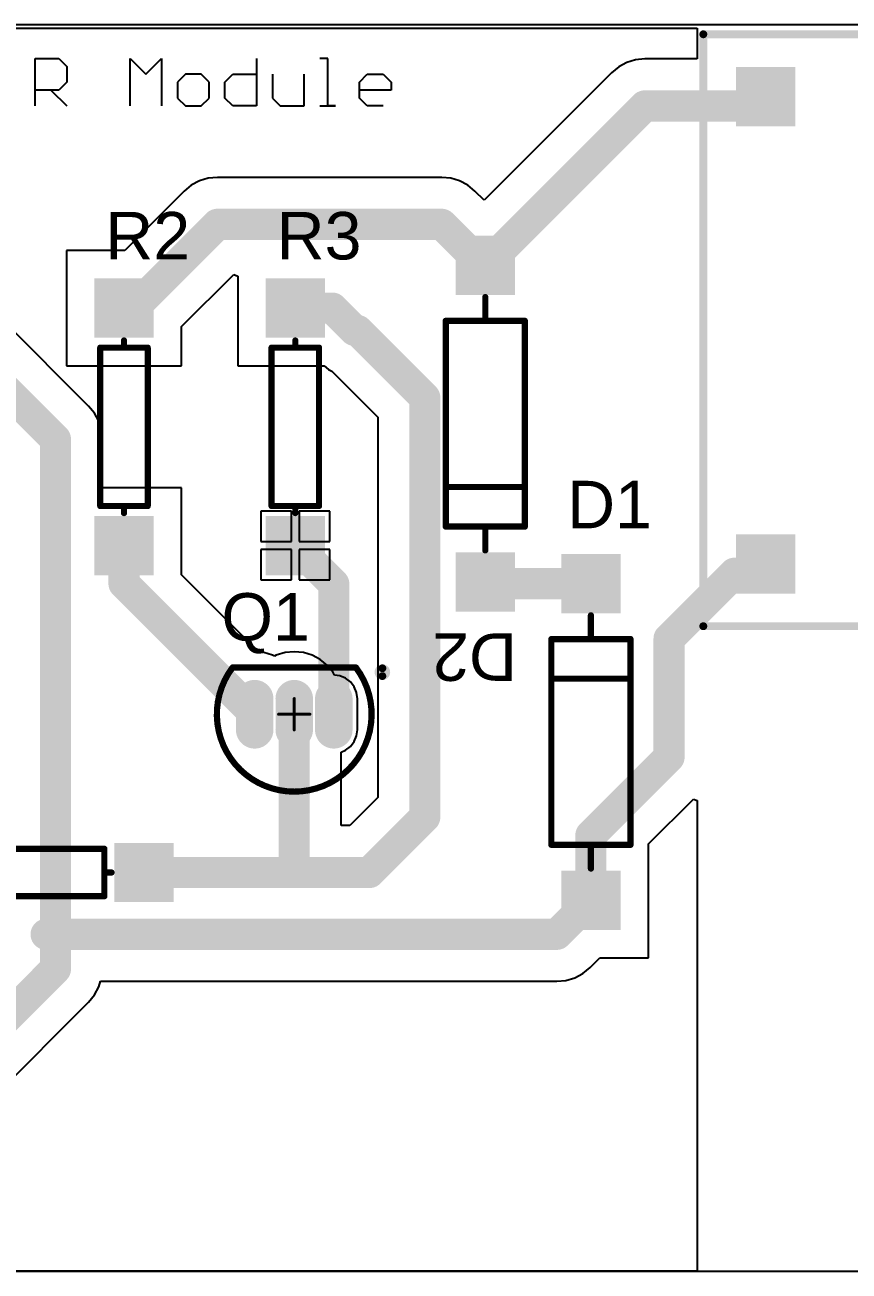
# Model space of a CAD drawing. Header units: millimetres. Extents: x 2180 to 2282, y 1158 to 1302.
# Drawn here: x 2203.72 to 2230.18, y 1199.66 to 1239.66 of the extents above; entities that cross this region are included whole.
import ezdxf

# ---------------------------------------------------------------- set-up
doc = ezdxf.new("R2010")
doc.units = ezdxf.units.MM
for name, color, linetype in [('BottomLayer', 5, 'Continuous'), ('BottomSolder', 6, 'Continuous'), ('Mechanical13', 56, 'Continuous'), ('Mechanical15', 56, 'Continuous'), ('MultiLayer', 9, 'Continuous'), ('PadHoleLayer', 156, 'Continuous'), ('TopLayer', 1, 'Continuous'), ('TopOverlay', 40, 'Continuous'), ('TopSolder', 216, 'Continuous')]:
    doc.layers.add(name, color=color, linetype=linetype)
doc.styles.get("Standard").update_dxf_attribs({"font": 'arial.ttf'})

# ---------------------------------------------------------------- blocks, each defined once
blk = doc.blocks.new('DIODE_0_4_1')
at = {"layer": 'BottomLayer'}
for points in [[(-5.93, -0.85), (-4.23, -0.85), (-5.93, 0.85), (-4.23, 0.85)], [(4.23, -0.85), (5.93, -0.85), (4.23, 0.85), (5.93, 0.85)]]:
    blk.add_solid(points, dxfattribs=at)
at = {"layer": 'BottomSolder'}
for points in [[(-6.032, -0.952), (-4.128, -0.952), (-6.032, 0.952), (-4.128, 0.952)], [(4.128, -0.952), (6.032, -0.952), (4.128, 0.952), (6.032, 0.952)]]:
    blk.add_solid(points, dxfattribs=at)
at = {"layer": 'MultiLayer'}
for points in [[(-5.93, -0.85), (-4.23, -0.85), (-5.93, 0.85), (-4.23, 0.85)], [(4.23, -0.85), (5.93, -0.85), (4.23, 0.85), (5.93, 0.85)]]:
    blk.add_solid(points, dxfattribs=at)
at = {"layer": 'PadHoleLayer', "const_width": 0.6}
for points in [[(-5.38, 0, 1), (-4.78, 0, 1)], [(4.78, 0, 1), (5.38, 0, 1)]]:
    blk.add_lwpolyline(points, format="xyb", close=True, dxfattribs=at)
at = {"layer": 'TopLayer'}
for points in [[(-5.93, -0.85), (-4.23, -0.85), (-5.93, 0.85), (-4.23, 0.85)], [(4.23, -0.85), (5.93, -0.85), (4.23, 0.85), (5.93, 0.85)]]:
    blk.add_solid(points, dxfattribs=at)
at = {"layer": 'TopOverlay', "const_width": 0.2}
for points in [[(-3.302, 1.27), (3.302, 1.27)], [(-3.302, 1.27), (-3.302, -1.27)], [(2.032, 1.27), (2.032, -1.27)], [(3.302, 1.27), (3.302, -1.27)], [(-4.064, 0), (-3.302, 0)], [(3.302, 0), (4.064, 0)], [(-3.302, -1.27), (3.302, -1.27)]]:
    blk.add_lwpolyline(points, dxfattribs=at)
at = {"layer": 'TopOverlay', "const_width": 0.1}
for points in [[(-3.352, 1.27, 1), (-3.252, 1.27, 1)], [(-3.352, 1.27, 1), (-3.252, 1.27, 1)], [(1.982, 1.27, 1), (2.082, 1.27, 1)], [(3.252, 1.27, 1), (3.352, 1.27, 1)], [(3.252, 1.27, 1), (3.352, 1.27, 1)], [(-4.114, 0, 1), (-4.014, 0, 1)], [(-3.352, 0, 1), (-3.252, 0, 1)], [(3.252, 0, 1), (3.352, 0, 1)], [(4.014, 0, 1), (4.114, 0, 1)], [(-3.352, -1.27, 1), (-3.252, -1.27, 1)], [(-3.352, -1.27, 1), (-3.252, -1.27, 1)], [(1.982, -1.27, 1), (2.082, -1.27, 1)], [(3.252, -1.27, 1), (3.352, -1.27, 1)], [(3.252, -1.27, 1), (3.352, -1.27, 1)]]:
    blk.add_lwpolyline(points, format="xyb", close=True, dxfattribs=at)
at = {"layer": 'TopSolder'}
for points in [[(-6.032, -0.952), (-4.128, -0.952), (-6.032, 0.952), (-4.128, 0.952)], [(4.128, -0.952), (6.032, -0.952), (4.128, 0.952), (6.032, 0.952)]]:
    blk.add_solid(points, dxfattribs=at)
blk = doc.blocks.new('DIODE_0_4_2')
at = {"layer": 'BottomLayer'}
for points in [[(-5.93, -0.85), (-4.23, -0.85), (-5.93, 0.85), (-4.23, 0.85)], [(4.23, -0.85), (5.93, -0.85), (4.23, 0.85), (5.93, 0.85)]]:
    blk.add_solid(points, dxfattribs=at)
at = {"layer": 'BottomSolder'}
for points in [[(-6.032, -0.952), (-4.128, -0.952), (-6.032, 0.952), (-4.128, 0.952)], [(4.128, -0.952), (6.032, -0.952), (4.128, 0.952), (6.032, 0.952)]]:
    blk.add_solid(points, dxfattribs=at)
at = {"layer": 'MultiLayer'}
for points in [[(-5.93, -0.85), (-4.23, -0.85), (-5.93, 0.85), (-4.23, 0.85)], [(4.23, -0.85), (5.93, -0.85), (4.23, 0.85), (5.93, 0.85)]]:
    blk.add_solid(points, dxfattribs=at)
at = {"layer": 'PadHoleLayer', "const_width": 0.6}
for points in [[(-5.38, 0, 1), (-4.78, 0, 1)], [(4.78, 0, 1), (5.38, 0, 1)]]:
    blk.add_lwpolyline(points, format="xyb", close=True, dxfattribs=at)
at = {"layer": 'TopLayer'}
for points in [[(-5.93, -0.85), (-4.23, -0.85), (-5.93, 0.85), (-4.23, 0.85)], [(4.23, -0.85), (5.93, -0.85), (4.23, 0.85), (5.93, 0.85)]]:
    blk.add_solid(points, dxfattribs=at)
at = {"layer": 'TopOverlay', "const_width": 0.2}
for points in [[(3.302, 1.27), (-3.302, 1.27)], [(-3.302, -1.27), (-3.302, 1.27)], [(2.032, -1.27), (2.032, 1.27)], [(3.302, -1.27), (3.302, 1.27)], [(-3.302, 0), (-4.064, 0)], [(4.064, 0), (3.302, 0)], [(3.302, -1.27), (-3.302, -1.27)]]:
    blk.add_lwpolyline(points, dxfattribs=at)
at = {"layer": 'TopOverlay', "const_width": 0.1}
for points in [[(-3.352, 1.27, 1), (-3.252, 1.27, 1)], [(-3.352, 1.27, 1), (-3.252, 1.27, 1)], [(1.982, 1.27, 1), (2.082, 1.27, 1)], [(3.252, 1.27, 1), (3.352, 1.27, 1)], [(3.252, 1.27, 1), (3.352, 1.27, 1)], [(-4.114, 0, 1), (-4.014, 0, 1)], [(-3.352, 0, 1), (-3.252, 0, 1)], [(3.252, 0, 1), (3.352, 0, 1)], [(4.014, 0, 1), (4.114, 0, 1)], [(-3.352, -1.27, 1), (-3.252, -1.27, 1)], [(-3.352, -1.27, 1), (-3.252, -1.27, 1)], [(1.982, -1.27, 1), (2.082, -1.27, 1)], [(3.252, -1.27, 1), (3.352, -1.27, 1)], [(3.252, -1.27, 1), (3.352, -1.27, 1)]]:
    blk.add_lwpolyline(points, format="xyb", close=True, dxfattribs=at)
at = {"layer": 'TopSolder'}
for points in [[(-6.032, -0.952), (-4.128, -0.952), (-6.032, 0.952), (-4.128, 0.952)], [(4.128, -0.952), (6.032, -0.952), (4.128, 0.952), (6.032, 0.952)]]:
    blk.add_solid(points, dxfattribs=at)
blk = doc.blocks.new('TO_92A_9')
at = {"layer": 'BottomLayer', "const_width": 1}
for points in [[(0.5, 1.27), (-0.5, 1.27)], [(0.5, 0), (-0.5, 0)], [(0.5, -1.27), (-0.5, -1.27)]]:
    blk.add_lwpolyline(points, dxfattribs=at)
at = {"layer": 'BottomLayer', "const_width": 0.5}
for points in [[(-0.75, 1.27, 1), (-0.25, 1.27, 1)], [(0.25, 1.27, 1), (0.75, 1.27, 1)], [(-0.75, 0, 1), (-0.25, 0, 1)], [(0.25, 0, 1), (0.75, 0, 1)], [(-0.75, -1.27, 1), (-0.25, -1.27, 1)], [(0.25, -1.27, 1), (0.75, -1.27, 1)]]:
    blk.add_lwpolyline(points, format="xyb", close=True, dxfattribs=at)
at = {"layer": 'BottomSolder', "const_width": 1.203}
for points in [[(0.5, 1.27), (-0.5, 1.27)], [(0.5, 0), (-0.5, 0)], [(0.5, -1.27), (-0.5, -1.27)]]:
    blk.add_lwpolyline(points, dxfattribs=at)
at = {"layer": 'BottomSolder', "const_width": 0.602}
for points in [[(-0.801, 1.27, 1), (-0.199, 1.27, 1)], [(0.199, 1.27, 1), (0.801, 1.27, 1)], [(-0.801, 0, 1), (-0.199, 0, 1)], [(0.199, 0, 1), (0.801, 0, 1)], [(-0.801, -1.27, 1), (-0.199, -1.27, 1)], [(0.199, -1.27, 1), (0.801, -1.27, 1)]]:
    blk.add_lwpolyline(points, format="xyb", close=True, dxfattribs=at)
at = {"layer": 'Mechanical13', "const_width": 0.1}
blk.add_lwpolyline([(1.5, -1.98, -2.01215), (1.5, 1.98)], format="xyb", dxfattribs=at)
blk.add_lwpolyline([(1.5, 1.98), (1.5, -1.98)], dxfattribs=at)
at = {"layer": 'Mechanical13', "const_width": 0.05}
for points in [[(1.475, 1.98, 1), (1.525, 1.98, 1)], [(1.475, 1.98, 1), (1.525, 1.98, 1)], [(1.475, -1.98, 1), (1.525, -1.98, 1)], [(1.475, -1.98, 1), (1.525, -1.98, 1)]]:
    blk.add_lwpolyline(points, format="xyb", close=True, dxfattribs=at)
at = {"layer": 'Mechanical15', "const_width": 0.1}
for points in [[(0, 0.5), (0, -0.5)], [(-0.5, 0), (0.5, 0)]]:
    blk.add_lwpolyline(points, dxfattribs=at)
at = {"layer": 'Mechanical15', "const_width": 0.05}
for points in [[(-0.025, 0.5, 1), (0.025, 0.5, 1)], [(-0.525, 0, 1), (-0.475, 0, 1)], [(0.475, 0, 1), (0.525, 0, 1)], [(-0.025, -0.5, 1), (0.025, -0.5, 1)]]:
    blk.add_lwpolyline(points, format="xyb", close=True, dxfattribs=at)
at = {"layer": 'MultiLayer', "const_width": 1}
for points in [[(0.5, 1.27), (-0.5, 1.27)], [(0.5, 0), (-0.5, 0)], [(0.5, -1.27), (-0.5, -1.27)]]:
    blk.add_lwpolyline(points, dxfattribs=at)
at = {"layer": 'MultiLayer', "const_width": 0.5}
for points in [[(-0.75, 1.27, 1), (-0.25, 1.27, 1)], [(0.25, 1.27, 1), (0.75, 1.27, 1)], [(-0.75, 0, 1), (-0.25, 0, 1)], [(0.25, 0, 1), (0.75, 0, 1)], [(-0.75, -1.27, 1), (-0.25, -1.27, 1)], [(0.25, -1.27, 1), (0.75, -1.27, 1)]]:
    blk.add_lwpolyline(points, format="xyb", close=True, dxfattribs=at)
at = {"layer": 'PadHoleLayer', "const_width": 0.45}
for points in [[(-0.225, 1.27, 1), (0.225, 1.27, 1)], [(-0.225, 0, 1), (0.225, 0, 1)], [(-0.225, -1.27, 1), (0.225, -1.27, 1)]]:
    blk.add_lwpolyline(points, format="xyb", close=True, dxfattribs=at)
at = {"layer": 'TopLayer', "const_width": 1}
for points in [[(0.5, 1.27), (-0.5, 1.27)], [(0.5, 0), (-0.5, 0)], [(0.5, -1.27), (-0.5, -1.27)]]:
    blk.add_lwpolyline(points, dxfattribs=at)
at = {"layer": 'TopLayer', "const_width": 0.5}
for points in [[(-0.75, 1.27, 1), (-0.25, 1.27, 1)], [(0.25, 1.27, 1), (0.75, 1.27, 1)], [(-0.75, 0, 1), (-0.25, 0, 1)], [(0.25, 0, 1), (0.75, 0, 1)], [(-0.75, -1.27, 1), (-0.25, -1.27, 1)], [(0.25, -1.27, 1), (0.75, -1.27, 1)]]:
    blk.add_lwpolyline(points, format="xyb", close=True, dxfattribs=at)
at = {"layer": 'TopOverlay', "const_width": 0.2}
blk.add_lwpolyline([(1.5, -1.98, -2.01215), (1.5, 1.98)], format="xyb", dxfattribs=at)
blk.add_lwpolyline([(1.5, 1.98), (1.5, -1.98)], dxfattribs=at)
at = {"layer": 'TopOverlay'}
for points, const_width in [([(1.45, 1.98, 1), (1.55, 1.98, 1)], 0.1), ([(1.45, 1.98, 1), (1.55, 1.98, 1)], 0.1), ([(1.45, -1.98, 1), (1.55, -1.98, 1)], 0.1), ([(1.45, -1.98, 1), (1.55, -1.98, 1)], 0.1), ([(1.475, -2.83, 1), (1.225, -2.83, 1)], 0.25), ([(1.162, -2.83, 1), (1.287, -2.83, 1)], 0.125), ([(1.413, -2.83, 1), (1.538, -2.83, 1)], 0.125)]:
    blk.add_lwpolyline(points, format="xyb", close=True, dxfattribs=dict(at, const_width=const_width))
at = {"layer": 'TopSolder', "const_width": 1.203}
for points in [[(0.5, 1.27), (-0.5, 1.27)], [(0.5, 0), (-0.5, 0)], [(0.5, -1.27), (-0.5, -1.27)]]:
    blk.add_lwpolyline(points, dxfattribs=at)
at = {"layer": 'TopSolder', "const_width": 0.602}
for points in [[(-0.801, 1.27, 1), (-0.199, 1.27, 1)], [(0.199, 1.27, 1), (0.801, 1.27, 1)], [(-0.801, 0, 1), (-0.199, 0, 1)], [(0.199, 0, 1), (0.801, 0, 1)], [(-0.801, -1.27, 1), (-0.199, -1.27, 1)], [(0.199, -1.27, 1), (0.801, -1.27, 1)]]:
    blk.add_lwpolyline(points, format="xyb", close=True, dxfattribs=at)
blk = doc.blocks.new('AXIAL_0_3_11')
at = {"layer": 'BottomLayer'}
for points in [[(-4.66, -0.85), (-2.96, -0.85), (-4.66, 0.85), (-2.96, 0.85)], [(2.96, -0.85), (4.66, -0.85), (2.96, 0.85), (4.66, 0.85)]]:
    blk.add_solid(points, dxfattribs=at)
at = {"layer": 'BottomSolder'}
for points in [[(-4.762, -0.952), (-2.858, -0.952), (-4.762, 0.952), (-2.858, 0.952)], [(2.858, -0.952), (4.762, -0.952), (2.858, 0.952), (4.762, 0.952)]]:
    blk.add_solid(points, dxfattribs=at)
at = {"layer": 'MultiLayer'}
for points in [[(-4.66, -0.85), (-2.96, -0.85), (-4.66, 0.85), (-2.96, 0.85)], [(2.96, -0.85), (4.66, -0.85), (2.96, 0.85), (4.66, 0.85)]]:
    blk.add_solid(points, dxfattribs=at)
at = {"layer": 'PadHoleLayer', "const_width": 0.6}
for points in [[(-4.11, 0, 1), (-3.51, 0, 1)], [(3.51, 0, 1), (4.11, 0, 1)]]:
    blk.add_lwpolyline(points, format="xyb", close=True, dxfattribs=at)
at = {"layer": 'TopLayer'}
for points in [[(-4.66, -0.85), (-2.96, -0.85), (-4.66, 0.85), (-2.96, 0.85)], [(2.96, -0.85), (4.66, -0.85), (2.96, 0.85), (4.66, 0.85)]]:
    blk.add_solid(points, dxfattribs=at)
at = {"layer": 'TopOverlay', "const_width": 0.2}
for points in [[(2.54, 0.762), (-2.54, 0.762)], [(-2.54, 0.762), (-2.54, -0.762)], [(2.54, 0.762), (2.54, 0)], [(-2.54, 0), (-2.769, 0)], [(2.54, 0), (2.54, -0.762)], [(2.769, 0), (2.54, 0)], [(2.54, -0.762), (-2.54, -0.762)]]:
    blk.add_lwpolyline(points, dxfattribs=at)
at = {"layer": 'TopOverlay', "const_width": 0.1}
for points in [[(-2.59, 0.762, 1), (-2.49, 0.762, 1)], [(-2.59, 0.762, 1), (-2.49, 0.762, 1)], [(2.49, 0.762, 1), (2.59, 0.762, 1)], [(2.49, 0.762, 1), (2.59, 0.762, 1)], [(-2.819, 0, 1), (-2.719, 0, 1)], [(-2.59, 0, 1), (-2.49, 0, 1)], [(2.49, 0, 1), (2.59, 0, 1)], [(2.49, 0, 1), (2.59, 0, 1)], [(2.49, 0, 1), (2.59, 0, 1)], [(2.719, 0, 1), (2.819, 0, 1)], [(-2.59, -0.762, 1), (-2.49, -0.762, 1)], [(-2.59, -0.762, 1), (-2.49, -0.762, 1)], [(2.49, -0.762, 1), (2.59, -0.762, 1)], [(2.49, -0.762, 1), (2.59, -0.762, 1)]]:
    blk.add_lwpolyline(points, format="xyb", close=True, dxfattribs=at)
at = {"layer": 'TopSolder'}
for points in [[(-4.762, -0.952), (-2.858, -0.952), (-4.762, 0.952), (-2.858, 0.952)], [(2.858, -0.952), (4.762, -0.952), (2.858, 0.952), (4.762, 0.952)]]:
    blk.add_solid(points, dxfattribs=at)
blk = doc.blocks.new('AXIAL_0_3_12')
at = {"layer": 'BottomLayer'}
for points in [[(-4.66, -0.85), (-2.96, -0.85), (-4.66, 0.85), (-2.96, 0.85)], [(2.96, -0.85), (4.66, -0.85), (2.96, 0.85), (4.66, 0.85)]]:
    blk.add_solid(points, dxfattribs=at)
at = {"layer": 'BottomSolder'}
for points in [[(-4.762, -0.952), (-2.858, -0.952), (-4.762, 0.952), (-2.858, 0.952)], [(2.858, -0.952), (4.762, -0.952), (2.858, 0.952), (4.762, 0.952)]]:
    blk.add_solid(points, dxfattribs=at)
at = {"layer": 'MultiLayer'}
for points in [[(-4.66, -0.85), (-2.96, -0.85), (-4.66, 0.85), (-2.96, 0.85)], [(2.96, -0.85), (4.66, -0.85), (2.96, 0.85), (4.66, 0.85)]]:
    blk.add_solid(points, dxfattribs=at)
at = {"layer": 'PadHoleLayer', "const_width": 0.6}
for points in [[(-4.11, 0, 1), (-3.51, 0, 1)], [(3.51, 0, 1), (4.11, 0, 1)]]:
    blk.add_lwpolyline(points, format="xyb", close=True, dxfattribs=at)
at = {"layer": 'TopLayer'}
for points in [[(-4.66, -0.85), (-2.96, -0.85), (-4.66, 0.85), (-2.96, 0.85)], [(2.96, -0.85), (4.66, -0.85), (2.96, 0.85), (4.66, 0.85)]]:
    blk.add_solid(points, dxfattribs=at)
at = {"layer": 'TopOverlay', "const_width": 0.2}
for points in [[(-2.54, 0.762), (2.54, 0.762)], [(-2.54, 0.762), (-2.54, -0.762)], [(2.54, 0.762), (2.54, 0)], [(-2.769, 0), (-2.54, 0)], [(2.54, 0), (2.54, -0.762)], [(2.54, 0), (2.769, 0)], [(-2.54, -0.762), (2.54, -0.762)]]:
    blk.add_lwpolyline(points, dxfattribs=at)
at = {"layer": 'TopOverlay', "const_width": 0.1}
for points in [[(-2.59, 0.762, 1), (-2.49, 0.762, 1)], [(-2.59, 0.762, 1), (-2.49, 0.762, 1)], [(2.49, 0.762, 1), (2.59, 0.762, 1)], [(2.49, 0.762, 1), (2.59, 0.762, 1)], [(-2.819, 0, 1), (-2.719, 0, 1)], [(-2.59, 0, 1), (-2.49, 0, 1)], [(2.49, 0, 1), (2.59, 0, 1)], [(2.49, 0, 1), (2.59, 0, 1)], [(2.49, 0, 1), (2.59, 0, 1)], [(2.719, 0, 1), (2.819, 0, 1)], [(-2.59, -0.762, 1), (-2.49, -0.762, 1)], [(-2.59, -0.762, 1), (-2.49, -0.762, 1)], [(2.49, -0.762, 1), (2.59, -0.762, 1)], [(2.49, -0.762, 1), (2.59, -0.762, 1)]]:
    blk.add_lwpolyline(points, format="xyb", close=True, dxfattribs=at)
at = {"layer": 'TopSolder'}
for points in [[(-4.762, -0.952), (-2.858, -0.952), (-4.762, 0.952), (-2.858, 0.952)], [(2.858, -0.952), (4.762, -0.952), (2.858, 0.952), (4.762, 0.952)]]:
    blk.add_solid(points, dxfattribs=at)
blk = doc.blocks.new('AXIAL_0_3_13')
at = {"layer": 'BottomLayer'}
for points in [[(-4.66, -0.85), (-2.96, -0.85), (-4.66, 0.85), (-2.96, 0.85)], [(2.96, -0.85), (4.66, -0.85), (2.96, 0.85), (4.66, 0.85)]]:
    blk.add_solid(points, dxfattribs=at)
at = {"layer": 'BottomSolder'}
for points in [[(-4.762, -0.952), (-2.858, -0.952), (-4.762, 0.952), (-2.858, 0.952)], [(2.858, -0.952), (4.762, -0.952), (2.858, 0.952), (4.762, 0.952)]]:
    blk.add_solid(points, dxfattribs=at)
at = {"layer": 'MultiLayer'}
for points in [[(-4.66, -0.85), (-2.96, -0.85), (-4.66, 0.85), (-2.96, 0.85)], [(2.96, -0.85), (4.66, -0.85), (2.96, 0.85), (4.66, 0.85)]]:
    blk.add_solid(points, dxfattribs=at)
at = {"layer": 'PadHoleLayer', "const_width": 0.6}
for points in [[(-4.11, 0, 1), (-3.51, 0, 1)], [(3.51, 0, 1), (4.11, 0, 1)]]:
    blk.add_lwpolyline(points, format="xyb", close=True, dxfattribs=at)
at = {"layer": 'TopLayer'}
for points in [[(-4.66, -0.85), (-2.96, -0.85), (-4.66, 0.85), (-2.96, 0.85)], [(2.96, -0.85), (4.66, -0.85), (2.96, 0.85), (4.66, 0.85)]]:
    blk.add_solid(points, dxfattribs=at)
at = {"layer": 'TopOverlay', "const_width": 0.2}
for points in [[(-2.54, 0.762), (2.54, 0.762)], [(-2.54, 0.762), (-2.54, -0.762)], [(2.54, 0.762), (2.54, 0)], [(-2.769, 0), (-2.54, 0)], [(2.54, 0), (2.54, -0.762)], [(2.54, 0), (2.769, 0)], [(-2.54, -0.762), (2.54, -0.762)]]:
    blk.add_lwpolyline(points, dxfattribs=at)
at = {"layer": 'TopOverlay', "const_width": 0.1}
for points in [[(-2.59, 0.762, 1), (-2.49, 0.762, 1)], [(-2.59, 0.762, 1), (-2.49, 0.762, 1)], [(2.49, 0.762, 1), (2.59, 0.762, 1)], [(2.49, 0.762, 1), (2.59, 0.762, 1)], [(-2.819, 0, 1), (-2.719, 0, 1)], [(-2.59, 0, 1), (-2.49, 0, 1)], [(2.49, 0, 1), (2.59, 0, 1)], [(2.49, 0, 1), (2.59, 0, 1)], [(2.49, 0, 1), (2.59, 0, 1)], [(2.719, 0, 1), (2.819, 0, 1)], [(-2.59, -0.762, 1), (-2.49, -0.762, 1)], [(-2.59, -0.762, 1), (-2.49, -0.762, 1)], [(2.49, -0.762, 1), (2.59, -0.762, 1)], [(2.49, -0.762, 1), (2.59, -0.762, 1)]]:
    blk.add_lwpolyline(points, format="xyb", close=True, dxfattribs=at)
at = {"layer": 'TopSolder'}
for points in [[(-4.762, -0.952), (-2.858, -0.952), (-4.762, 0.952), (-2.858, 0.952)], [(2.858, -0.952), (4.762, -0.952), (2.858, 0.952), (4.762, 0.952)]]:
    blk.add_solid(points, dxfattribs=at)
blk = doc.blocks.new('T____SKPT17_15')
at = {"layer": 'BottomLayer'}
for points in [[(-0.85, 14.15), (0.85, 14.15), (-0.85, 15.85), (0.85, 15.85)], [(14.15, 14.15), (15.85, 14.15), (14.15, 15.85), (15.85, 15.85)], [(-0.85, -0.85), (0.85, -0.85), (-0.85, 0.85), (0.85, 0.85)], [(14.15, -0.85), (15.85, -0.85), (14.15, 0.85), (15.85, 0.85)]]:
    blk.add_solid(points, dxfattribs=at)
at = {"layer": 'BottomSolder'}
for points in [[(-0.952, 14.048), (0.952, 14.048), (-0.952, 15.952), (0.952, 15.952)], [(14.048, 14.048), (15.952, 14.048), (14.048, 15.952), (15.952, 15.952)], [(-0.952, -0.952), (0.952, -0.952), (-0.952, 0.952), (0.952, 0.952)], [(14.048, -0.952), (15.952, -0.952), (14.048, 0.952), (15.952, 0.952)]]:
    blk.add_solid(points, dxfattribs=at)
at = {"layer": 'MultiLayer'}
for points in [[(-0.85, 14.15), (0.85, 14.15), (-0.85, 15.85), (0.85, 15.85)], [(14.15, 14.15), (15.85, 14.15), (14.15, 15.85), (15.85, 15.85)], [(-0.85, -0.85), (0.85, -0.85), (-0.85, 0.85), (0.85, 0.85)], [(14.15, -0.85), (15.85, -0.85), (14.15, 0.85), (15.85, 0.85)]]:
    blk.add_solid(points, dxfattribs=at)
at = {"layer": 'PadHoleLayer', "const_width": 0.6}
for points in [[(-0.3, 15, 1), (0.3, 15, 1)], [(14.7, 15, 1), (15.3, 15, 1)], [(-0.3, 0, 1), (0.3, 0, 1)], [(14.7, 0, 1), (15.3, 0, 1)]]:
    blk.add_lwpolyline(points, format="xyb", close=True, dxfattribs=at)
at = {"layer": 'TopLayer'}
for points in [[(-0.85, 14.15), (0.85, 14.15), (-0.85, 15.85), (0.85, 15.85)], [(14.15, 14.15), (15.85, 14.15), (14.15, 15.85), (15.85, 15.85)], [(-0.85, -0.85), (0.85, -0.85), (-0.85, 0.85), (0.85, 0.85)], [(14.15, -0.85), (15.85, -0.85), (14.15, 0.85), (15.85, 0.85)]]:
    blk.add_solid(points, dxfattribs=at)
at = {"layer": 'TopOverlay', "const_width": 0.254}
for points in [[(-2, -2), (-2, 17)], [(-2, 17), (17, 17)], [(17, -2), (17, 17)], [(-2, -2), (17, -2)]]:
    blk.add_lwpolyline(points, dxfattribs=at)
at = {"layer": 'TopOverlay', "const_width": 0.127}
for points in [[(-2.064, 17, 1), (-1.937, 17, 1)], [(-2.064, 17, 1), (-1.937, 17, 1)], [(16.936, 17, 1), (17.063, 17, 1)], [(16.936, 17, 1), (17.063, 17, 1)], [(-2.064, -2, 1), (-1.937, -2, 1)], [(-2.064, -2, 1), (-1.937, -2, 1)], [(16.936, -2, 1), (17.063, -2, 1)], [(16.936, -2, 1), (17.063, -2, 1)]]:
    blk.add_lwpolyline(points, format="xyb", close=True, dxfattribs=at)
at = {"layer": 'TopSolder'}
for points in [[(-0.952, 14.048), (0.952, 14.048), (-0.952, 15.952), (0.952, 15.952)], [(14.048, 14.048), (15.952, 14.048), (14.048, 15.952), (15.952, 15.952)], [(-0.952, -0.952), (0.952, -0.952), (-0.952, 0.952), (0.952, 0.952)], [(14.048, -0.952), (15.952, -0.952), (14.048, 0.952), (15.952, 0.952)]]:
    blk.add_solid(points, dxfattribs=at)

msp = doc.modelspace()

# ---------------------------------------------------------------- linework, layer by layer
for p, q in [((2282.402, 1239.661), (2180.402, 1239.661)), ((2180.402, 1199.661), (2282.402, 1199.661))]:
    msp.add_line(p, q)
at = {"layer": 'BottomLayer'}
for p, q in [((2180.402, 1239.554), (2214.302, 1239.554)), ((2214.302, 1239.554), (2225.302, 1239.554)), ((2225.302, 1239.554), (2225.302, 1238.569)), ((2223.045, 1238.454), (2222.784, 1238.315)), ((2223.328, 1238.54), (2223.045, 1238.454)), ((2223.622, 1238.569), (2223.328, 1238.54)), ((2225.302, 1238.569), (2223.622, 1238.569)), ((2222.556, 1238.127), (2218.462, 1234.033)), ((2222.784, 1238.315), (2222.556, 1238.127)), ((2209.064, 1234.515), (2208.836, 1234.327)), ((2209.325, 1234.654), (2209.064, 1234.515)), ((2209.608, 1234.74), (2209.325, 1234.654)), ((2209.902, 1234.769), (2209.608, 1234.74)), ((2217.102, 1234.769), (2209.902, 1234.769)), ((2209.902, 1234.769), (2209.902, 1234.769)), ((2217.396, 1234.74), (2217.102, 1234.769)), ((2217.679, 1234.654), (2217.396, 1234.74)), ((2217.939, 1234.515), (2217.679, 1234.654)), ((2218.168, 1234.327), (2217.939, 1234.515)), ((2208.836, 1234.327), (2206.93, 1232.421)), ((2218.462, 1234.033), (2218.168, 1234.327)), ((2206.93, 1232.421), (2205.052, 1232.421)), ((2205.052, 1232.421), (2205.052, 1228.721)), ((2208.752, 1229.98), (2210.425, 1231.653)), ((2210.425, 1231.653), (2210.552, 1231.6)), ((2210.552, 1231.6), (2210.552, 1228.721)), ((2205.768, 1227.427), (2203.068, 1230.127)), ((2208.752, 1228.721), (2208.752, 1229.98)), ((2205.052, 1228.721), (2208.752, 1228.721)), ((2210.552, 1228.721), (2213.325, 1228.721)), ((2213.325, 1228.721), (2213.471, 1228.601)), ((2213.471, 1228.601), (2213.579, 1228.544)), ((2213.579, 1228.544), (2215.052, 1227.071)), ((2205.955, 1227.199), (2205.768, 1227.427)), ((2206.094, 1226.938), (2205.955, 1227.199)), ((2206.18, 1226.655), (2206.094, 1226.938)), ((2215.052, 1227.071), (2215.052, 1214.858)), ((2206.209, 1226.361), (2206.18, 1226.655)), ((2206.209, 1224.801), (2206.209, 1226.361)), ((2208.752, 1224.801), (2206.209, 1224.801)), ((2208.752, 1222.013), (2208.752, 1224.801)), ((2212.275, 1224.055), (2211.298, 1224.055)), ((2211.298, 1224.055), (2211.298, 1223.078)), ((2212.275, 1223.078), (2212.275, 1224.055)), ((2213.506, 1224.055), (2212.529, 1224.055)), ((2212.529, 1224.055), (2212.529, 1223.078)), ((2213.506, 1223.078), (2213.506, 1224.055)), ((2211.298, 1223.078), (2212.275, 1223.078)), ((2212.275, 1222.824), (2211.298, 1222.824)), ((2211.298, 1222.824), (2211.298, 1221.847)), ((2212.275, 1221.847), (2212.275, 1222.824)), ((2212.529, 1223.078), (2213.506, 1223.078)), ((2213.506, 1222.824), (2212.529, 1222.824)), ((2212.529, 1222.824), (2212.529, 1221.847)), ((2213.506, 1221.847), (2213.506, 1222.824)), ((2211.236, 1219.529), (2208.752, 1222.013)), ((2211.298, 1221.847), (2212.275, 1221.847)), ((2212.529, 1221.847), (2213.506, 1221.847)), ((2211.392, 1219.514), (2211.236, 1219.529)), ((2211.675, 1219.428), (2211.392, 1219.514)), ((2211.733, 1219.397), (2211.675, 1219.428)), ((2211.791, 1219.428), (2211.733, 1219.397)), ((2212.074, 1219.514), (2211.791, 1219.428)), ((2212.368, 1219.543), (2212.074, 1219.514)), ((2212.662, 1219.514), (2212.368, 1219.543)), ((2212.945, 1219.428), (2212.662, 1219.514)), ((2213.205, 1219.289), (2212.945, 1219.428)), ((2213.434, 1219.101), (2213.205, 1219.289)), ((2213.621, 1218.873), (2213.434, 1219.101)), ((2213.664, 1218.792), (2213.621, 1218.873)), ((2213.835, 1218.77), (2213.664, 1218.792)), ((2214.018, 1218.694), (2213.835, 1218.77)), ((2214.176, 1218.573), (2214.018, 1218.694)), ((2214.296, 1218.416), (2214.176, 1218.573)), ((2214.372, 1218.232), (2214.296, 1218.416)), ((2214.398, 1218.035), (2214.372, 1218.232)), ((2214.398, 1217.035), (2214.398, 1218.035)), ((2214.296, 1216.655), (2214.372, 1216.839)), ((2214.372, 1216.839), (2214.398, 1217.035)), ((2214.018, 1216.377), (2214.176, 1216.498)), ((2214.176, 1216.498), (2214.296, 1216.655)), ((2213.875, 1216.317), (2214.018, 1216.377)), ((2213.875, 1213.963), (2213.875, 1216.317)), ((2215.052, 1214.858), (2214.156, 1213.963)), ((2223.743, 1213.371), (2225.184, 1214.812)), ((2225.184, 1214.812), (2225.302, 1214.764)), ((2225.302, 1214.764), (2225.302, 1199.661)), ((2214.156, 1213.963), (2213.875, 1213.963)), ((2223.743, 1209.716), (2223.743, 1213.371)), ((2221.864, 1209.406), (2222.174, 1209.716)), ((2222.174, 1209.716), (2223.743, 1209.716)), ((2221.375, 1209.079), (2221.635, 1209.218)), ((2221.635, 1209.218), (2221.864, 1209.406)), ((2206.094, 1208.785), (2206.149, 1208.964)), ((2206.149, 1208.964), (2220.798, 1208.964)), ((2220.798, 1208.964), (2221.092, 1208.993)), ((2221.092, 1208.993), (2221.375, 1209.079)), ((2205.768, 1208.296), (2205.955, 1208.524)), ((2205.955, 1208.524), (2206.094, 1208.785)), ((2202.668, 1205.196), (2205.768, 1208.296)), ((2225.302, 1199.661), (2180.402, 1199.661))]:
    msp.add_line(p, q, dxfattribs=at)
at = {"layer": 'BottomLayer', "const_width": 1}
for points in [[(2218.502, 1231.941), (2223.622, 1237.061)], [(2223.622, 1237.061), (2227.002, 1237.061)], [(2206.902, 1230.261), (2209.902, 1233.261)], [(2209.902, 1233.261), (2217.102, 1233.261)], [(2217.102, 1233.261), (2218.452, 1231.911)], [(2212.402, 1230.571), (2213.592, 1230.571)], [(2213.592, 1230.571), (2214.309, 1229.854)], [(2214.309, 1229.854), (2214.4, 1229.854)], [(2214.4, 1229.854), (2216.559, 1227.695)], [(2202.002, 1229.061), (2204.702, 1226.361)], [(2216.559, 1214.233), (2216.559, 1227.695)], [(2204.702, 1209.361), (2204.702, 1226.361)], [(2212.402, 1222.951), (2213.638, 1221.715)], [(2206.902, 1221.731), (2206.902, 1222.615)], [(2224.402, 1219.961), (2226.502, 1222.061)], [(2226.502, 1222.061), (2227.002, 1222.061)], [(2206.902, 1221.731), (2211.098, 1217.535)], [(2213.638, 1217.535), (2213.638, 1221.715)], [(2218.502, 1221.726), (2218.502, 1221.781)], [(2218.502, 1221.726), (2221.893, 1221.726)], [(2224.402, 1216.161), (2224.402, 1219.961)], [(2212.368, 1212.582), (2212.368, 1217.535)], [(2221.893, 1213.652), (2224.402, 1216.161)], [(2214.781, 1212.455), (2216.559, 1214.233)], [(2221.893, 1211.566), (2221.893, 1213.652)], [(2207.542, 1212.455), (2214.781, 1212.455)], [(2220.798, 1210.471), (2221.893, 1211.566)], [(2204.402, 1210.471), (2220.798, 1210.471)], [(2201.602, 1206.261), (2204.702, 1209.361)]]:
    msp.add_lwpolyline(points, dxfattribs=at)
at = {"layer": 'BottomLayer', "const_width": 0.5}
for points in [[(2223.372, 1237.061, 1), (2223.872, 1237.061, 1)], [(2223.372, 1237.061, 1), (2223.872, 1237.061, 1)], [(2226.752, 1237.061, 1), (2227.252, 1237.061, 1)], [(2209.652, 1233.261, 1), (2210.152, 1233.261, 1)], [(2209.652, 1233.261, 1), (2210.152, 1233.261, 1)], [(2216.852, 1233.261, 1), (2217.352, 1233.261, 1)], [(2216.852, 1233.261, 1), (2217.352, 1233.261, 1)], [(2218.202, 1231.911, 1), (2218.702, 1231.911, 1)], [(2218.252, 1231.941, 1), (2218.752, 1231.941, 1)], [(2212.152, 1230.571, 1), (2212.652, 1230.571, 1)], [(2213.342, 1230.571, 1), (2213.842, 1230.571, 1)], [(2213.342, 1230.571, 1), (2213.842, 1230.571, 1)], [(2206.652, 1230.261, 1), (2207.152, 1230.261, 1)], [(2214.059, 1229.854, 1), (2214.559, 1229.854, 1)], [(2214.059, 1229.854, 1), (2214.559, 1229.854, 1)], [(2214.15, 1229.854, 1), (2214.65, 1229.854, 1)], [(2214.15, 1229.854, 1), (2214.65, 1229.854, 1)], [(2216.309, 1227.695, 1), (2216.809, 1227.695, 1)], [(2216.309, 1227.695, 1), (2216.809, 1227.695, 1)], [(2204.452, 1226.361, 1), (2204.952, 1226.361, 1)], [(2204.452, 1226.361, 1), (2204.952, 1226.361, 1)], [(2212.152, 1222.951, 1), (2212.652, 1222.951, 1)], [(2206.652, 1222.615, 1), (2207.152, 1222.615, 1)], [(2226.252, 1222.061, 1), (2226.752, 1222.061, 1)], [(2226.252, 1222.061, 1), (2226.752, 1222.061, 1)], [(2226.752, 1222.061, 1), (2227.252, 1222.061, 1)], [(2206.652, 1221.731, 1), (2207.152, 1221.731, 1)], [(2206.652, 1221.731, 1), (2207.152, 1221.731, 1)], [(2213.388, 1221.715, 1), (2213.888, 1221.715, 1)], [(2213.388, 1221.715, 1), (2213.888, 1221.715, 1)], [(2218.252, 1221.781, 1), (2218.752, 1221.781, 1)], [(2218.252, 1221.726, 1), (2218.752, 1221.726, 1)], [(2218.252, 1221.726, 1), (2218.752, 1221.726, 1)], [(2221.643, 1221.726, 1), (2222.143, 1221.726, 1)], [(2224.152, 1219.961, 1), (2224.652, 1219.961, 1)], [(2224.152, 1219.961, 1), (2224.652, 1219.961, 1)], [(2210.848, 1217.535, 1), (2211.348, 1217.535, 1)], [(2212.118, 1217.535, 1), (2212.618, 1217.535, 1)], [(2213.388, 1217.535, 1), (2213.888, 1217.535, 1)], [(2224.152, 1216.161, 1), (2224.652, 1216.161, 1)], [(2224.152, 1216.161, 1), (2224.652, 1216.161, 1)], [(2216.309, 1214.233, 1), (2216.809, 1214.233, 1)], [(2216.309, 1214.233, 1), (2216.809, 1214.233, 1)], [(2221.643, 1213.652, 1), (2222.143, 1213.652, 1)], [(2221.643, 1213.652, 1), (2222.143, 1213.652, 1)], [(2207.292, 1212.455, 1), (2207.792, 1212.455, 1)], [(2212.118, 1212.582, 1), (2212.618, 1212.582, 1)], [(2214.531, 1212.455, 1), (2215.031, 1212.455, 1)], [(2214.531, 1212.455, 1), (2215.031, 1212.455, 1)], [(2221.643, 1211.566, 1), (2222.143, 1211.566, 1)], [(2221.643, 1211.566, 1), (2222.143, 1211.566, 1)], [(2204.152, 1210.471, 1), (2204.652, 1210.471, 1)], [(2220.548, 1210.471, 1), (2221.048, 1210.471, 1)], [(2220.548, 1210.471, 1), (2221.048, 1210.471, 1)], [(2204.452, 1209.361, 1), (2204.952, 1209.361, 1)], [(2204.452, 1209.361, 1), (2204.952, 1209.361, 1)]]:
    msp.add_lwpolyline(points, format="xyb", close=True, dxfattribs=at)
at = {"layer": 'TopOverlay'}
for p, q in [((2204.049, 1237.061), (2204.049, 1238.585)), ((2204.049, 1238.585), (2204.811, 1238.585)), ((2204.811, 1238.585), (2205.064, 1238.331)), ((2207.096, 1237.061), (2207.096, 1238.585)), ((2207.096, 1238.585), (2207.604, 1238.077)), ((2207.604, 1238.077), (2208.111, 1238.585)), ((2208.111, 1238.585), (2208.111, 1237.061)), ((2211.158, 1238.585), (2211.158, 1237.061)), ((2213.444, 1238.585), (2213.19, 1238.585)), ((2213.444, 1237.061), (2213.444, 1238.585)), ((2205.064, 1238.331), (2205.064, 1237.823)), ((2208.873, 1238.077), (2208.619, 1237.823)), ((2209.381, 1238.077), (2208.873, 1238.077)), ((2209.635, 1237.823), (2209.381, 1238.077)), ((2210.143, 1237.823), (2210.397, 1238.077)), ((2210.397, 1238.077), (2211.158, 1238.077)), ((2211.666, 1238.077), (2211.666, 1237.315)), ((2212.682, 1237.061), (2212.682, 1238.077)), ((2214.459, 1237.823), (2214.713, 1238.077)), ((2214.713, 1238.077), (2215.221, 1238.077)), ((2215.221, 1238.077), (2215.475, 1237.823)), ((2205.064, 1237.823), (2204.811, 1237.569)), ((2208.619, 1237.823), (2208.619, 1237.315)), ((2209.635, 1237.315), (2209.635, 1237.823)), ((2210.143, 1237.315), (2210.143, 1237.823)), ((2214.459, 1237.315), (2214.459, 1237.823)), ((2215.475, 1237.823), (2215.475, 1237.569)), ((2204.811, 1237.569), (2204.049, 1237.569)), ((2204.557, 1237.569), (2205.064, 1237.061)), ((2208.619, 1237.315), (2208.873, 1237.061)), ((2209.381, 1237.061), (2209.635, 1237.315)), ((2210.397, 1237.061), (2210.143, 1237.315)), ((2211.666, 1237.315), (2211.92, 1237.061)), ((2215.475, 1237.569), (2214.459, 1237.569)), ((2214.713, 1237.061), (2214.459, 1237.315)), ((2208.873, 1237.061), (2209.381, 1237.061)), ((2211.158, 1237.061), (2210.397, 1237.061)), ((2211.92, 1237.061), (2212.682, 1237.061)), ((2213.19, 1237.061), (2213.698, 1237.061)), ((2213.698, 1237.061), (2213.444, 1237.061)), ((2215.221, 1237.061), (2214.713, 1237.061))]:
    msp.add_line(p, q, dxfattribs=at)

# ---------------------------------------------------------------- block references
msp.add_blockref('T____SKPT17_15', (2227.502, 1222.361))
for name, p, rotation in [('DIODE_0_4_2', (2218.502, 1226.861), 270), ('AXIAL_0_3_12', (2206.902, 1226.761), 90), ('AXIAL_0_3_13', (2212.402, 1226.761), 90), ('DIODE_0_4_1', (2221.893, 1216.646), 90), ('TO_92A_9', (2212.368, 1217.535), 90), ('AXIAL_0_3_11', (2203.732, 1212.455), 180)]:
    msp.add_blockref(name, p, dxfattribs=dict(rotation=rotation))

# ---------------------------------------------------------------- texts
for s, p in [('R2', (2206.305, 1232.133)), ('R3', (2211.805, 1232.133)), ('D1', (2221.131, 1223.504)), ('Q1', (2210.031, 1219.898))]:
    msp.add_text(s, height=1.524, dxfattribs=at).set_placement(p)
msp.add_text('D2', height=1.524, rotation=180, dxfattribs=at).set_placement((2219.518, 1220.13))

doc.saveas('drawing.dxf')
